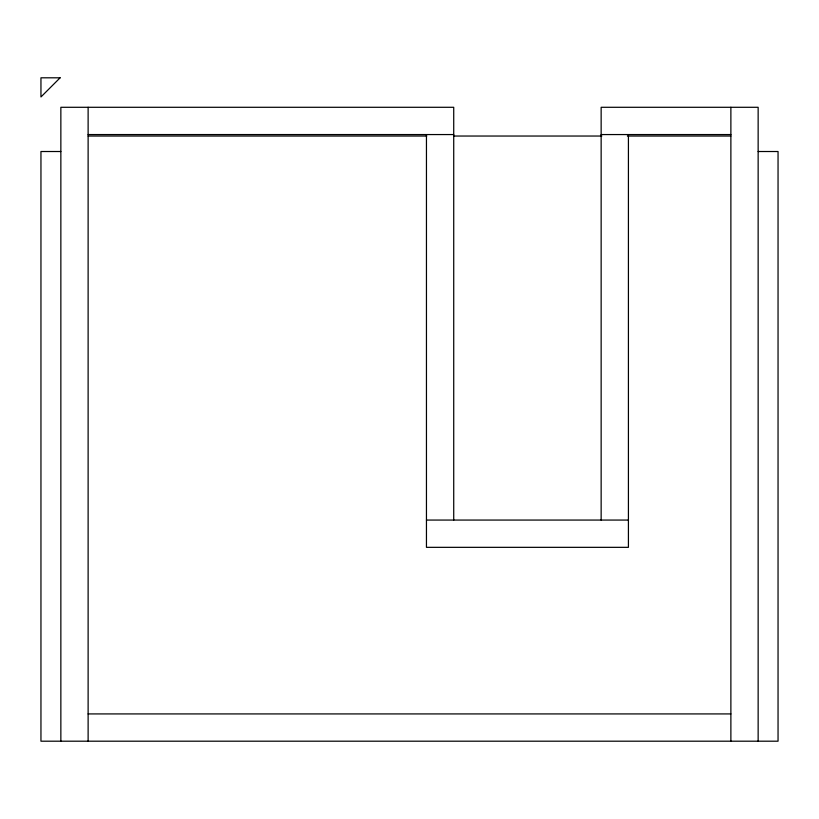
<?xml version="1.0" encoding="UTF-8"?>
<svg xmlns="http://www.w3.org/2000/svg" width="819" height="819" viewBox="0 0 819 819"><rect width="100%" height="100%" fill="white"/><g stroke="black" fill="none" stroke-linecap="round" stroke-linejoin="round"><path stroke-width="1.23" d="M88.124 134.562L453.726 134.562M601.146 134.562L730.876 134.562M88.124 136.036L426.75 136.036M453.583 136.036L601.811 136.036M627.374 136.036L730.876 136.036M60.852 151.515L40.95 151.515L40.95 741.195L778.05 741.195L778.05 151.515L758.148 151.515M426.453 520.065L628.419 520.065M88.124 713.922L730.876 713.922M758.148 741.195L758.148 107.289L601.146 107.289L601.146 520.065M730.876 107.289L730.876 741.195M628.419 134.562L628.419 547.338L426.453 547.338L426.453 134.562M453.726 520.065L453.726 107.289L60.852 107.289L60.852 741.195M88.124 107.289L88.124 741.195M60.115 77.805L40.95 96.97L40.95 77.805L60.115 77.805"/></g></svg>
